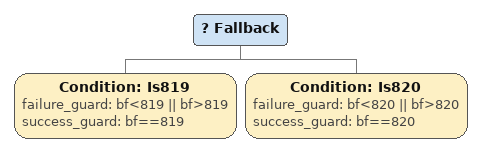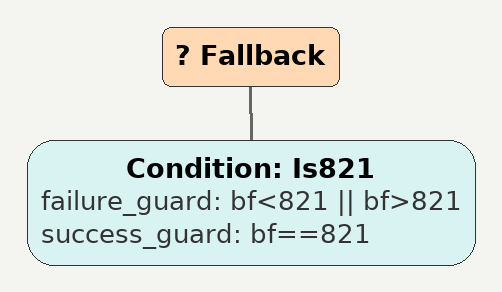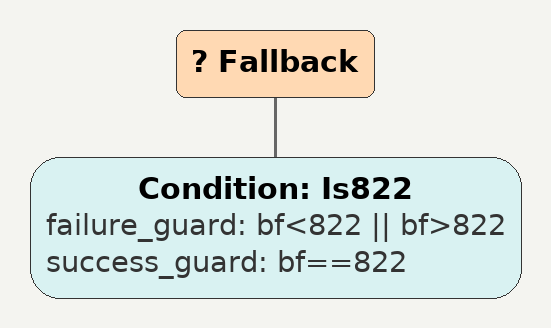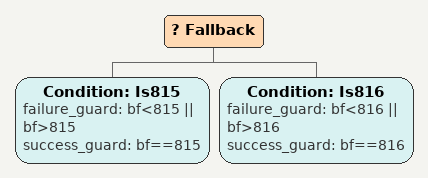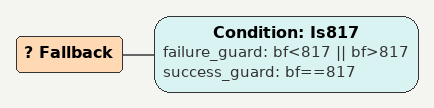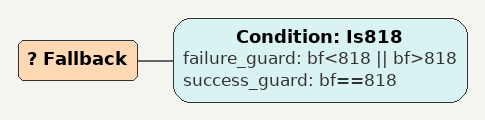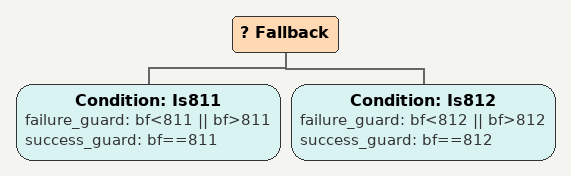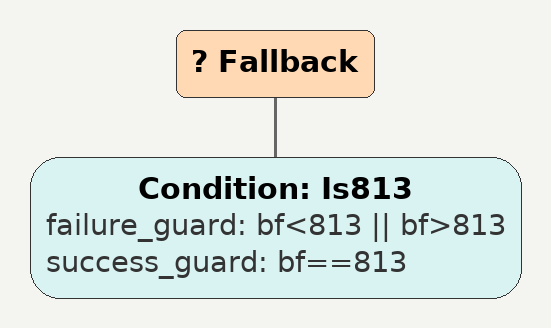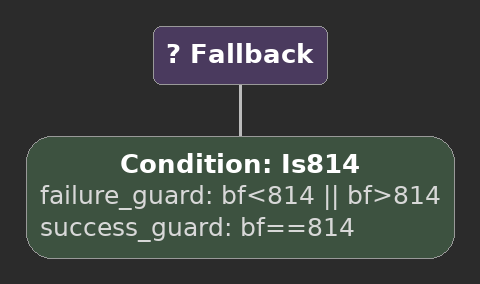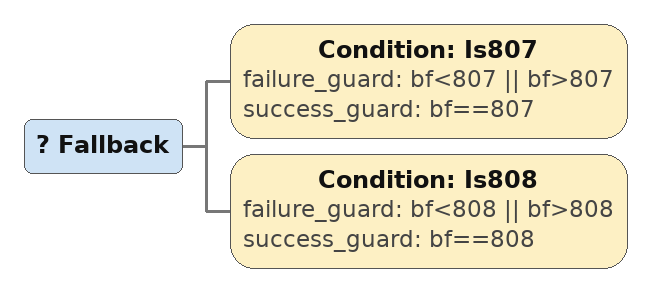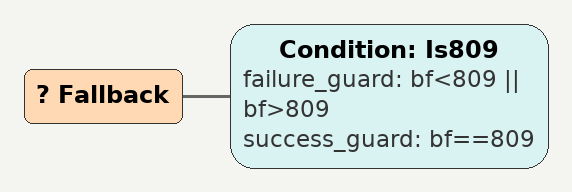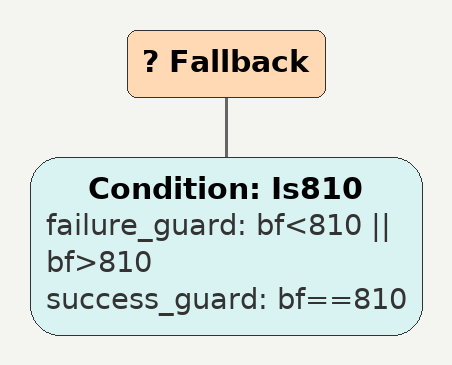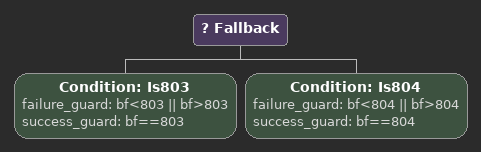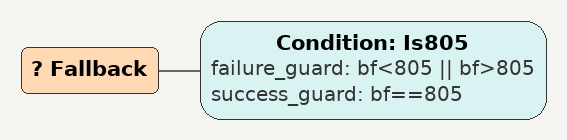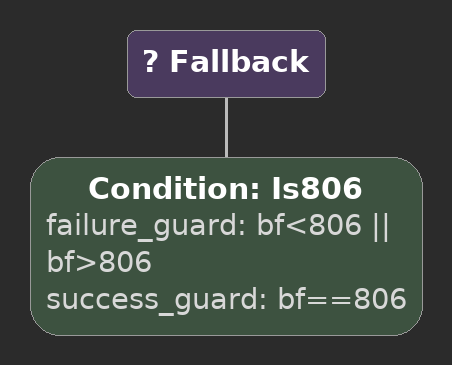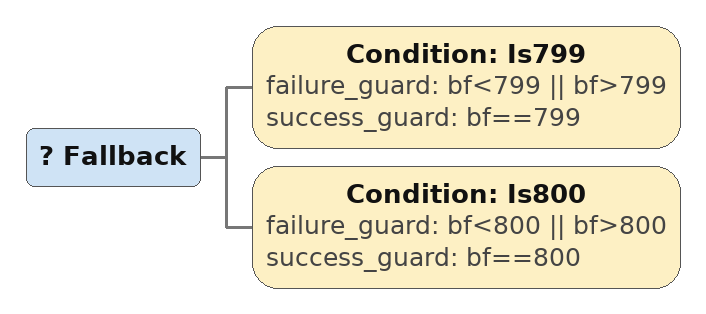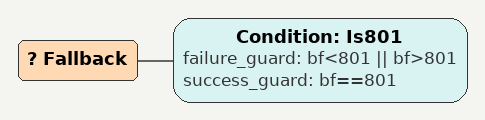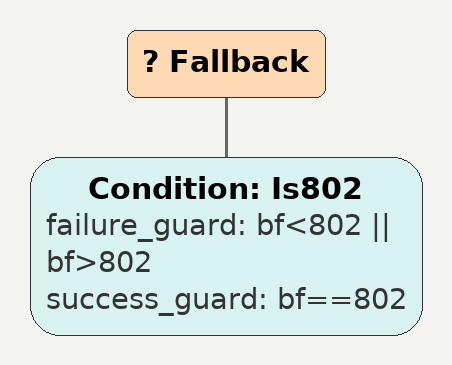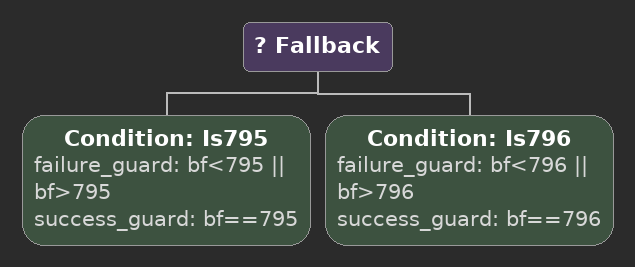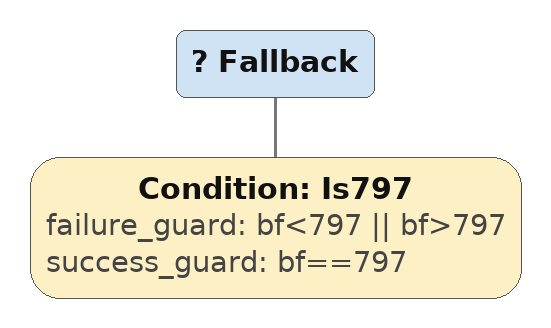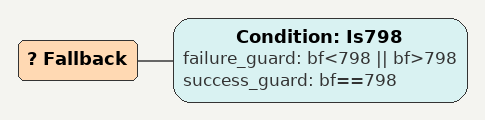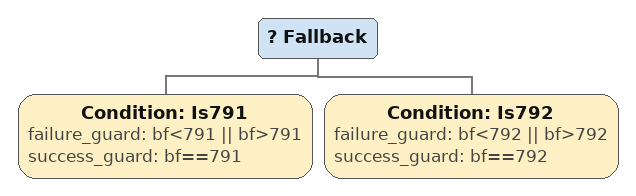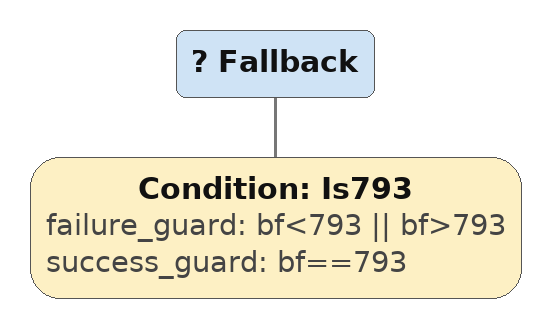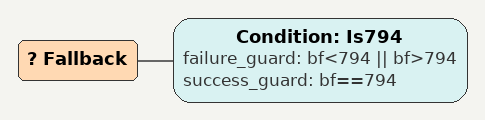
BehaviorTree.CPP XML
<Fallback>
    <Condition ID="Is819" failure_guard="bf&lt;819 || bf>819" success_guard="bf==819"/>
    <Condition ID="Is820" failure_guard="bf&lt;820 || bf>820" success_guard="bf==820"/>
        sequence818
        sequence
        children {
        } end_children
    } end_composite
</Fallback>

<Fallback>
    <Condition ID="Is821" failure_guard="bf&lt;821 || bf>821" success_guard="bf==821"/>
        sequence818
        sequence
        children {
        } end_children
    } end_composite
</Fallback>

<Fallback>
    <Condition ID="Is822" failure_guard="bf&lt;822 || bf>822" success_guard="bf==822"/>
        sequence818
        sequence
        children {
        } end_children
    } end_composite
</Fallback>

<Fallback>
    <Condition ID="Is815" failure_guard="bf&lt;815 || bf>815" success_guard="bf==815"/>
    <Condition ID="Is816" failure_guard="bf&lt;816 || bf>816" success_guard="bf==816"/>
        sequence814
        sequence
        children {
        } end_children
    } end_composite
</Fallback>

<Fallback>
    <Condition ID="Is817" failure_guard="bf&lt;817 || bf>817" success_guard="bf==817"/>
        sequence814
        sequence
        children {
        } end_children
    } end_composite
</Fallback>

<Fallback>
    <Condition ID="Is818" failure_guard="bf&lt;818 || bf>818" success_guard="bf==818"/>
        sequence814
        sequence
        children {
        } end_children
    } end_composite
</Fallback>

<Fallback>
    <Condition ID="Is811" failure_guard="bf&lt;811 || bf>811" success_guard="bf==811"/>
    <Condition ID="Is812" failure_guard="bf&lt;812 || bf>812" success_guard="bf==812"/>
        sequence810
        sequence
        children {
        } end_children
    } end_composite
</Fallback>

<Fallback>
    <Condition ID="Is813" failure_guard="bf&lt;813 || bf>813" success_guard="bf==813"/>
        sequence810
        sequence
        children {
        } end_children
    } end_composite
</Fallback>

<Fallback>
    <Condition ID="Is814" failure_guard="bf&lt;814 || bf>814" success_guard="bf==814"/>
        sequence810
        sequence
        children {
        } end_children
    } end_composite
</Fallback>

<Fallback>
    <Condition ID="Is807" failure_guard="bf&lt;807 || bf>807" success_guard="bf==807"/>
    <Condition ID="Is808" failure_guard="bf&lt;808 || bf>808" success_guard="bf==808"/>
        sequence806
        sequence
        children {
        } end_children
    } end_composite
</Fallback>

<Fallback>
    <Condition ID="Is809" failure_guard="bf&lt;809 || bf>809" success_guard="bf==809"/>
        sequence806
        sequence
        children {
        } end_children
    } end_composite
</Fallback>

<Fallback>
    <Condition ID="Is810" failure_guard="bf&lt;810 || bf>810" success_guard="bf==810"/>
        sequence806
        sequence
        children {
        } end_children
    } end_composite
</Fallback>

<Fallback>
    <Condition ID="Is803" failure_guard="bf&lt;803 || bf>803" success_guard="bf==803"/>
    <Condition ID="Is804" failure_guard="bf&lt;804 || bf>804" success_guard="bf==804"/>
        sequence802
        sequence
        children {
        } end_children
    } end_composite
</Fallback>

<Fallback>
    <Condition ID="Is805" failure_guard="bf&lt;805 || bf>805" success_guard="bf==805"/>
        sequence802
        sequence
        children {
        } end_children
    } end_composite
</Fallback>

<Fallback>
    <Condition ID="Is806" failure_guard="bf&lt;806 || bf>806" success_guard="bf==806"/>
        sequence802
        sequence
        children {
        } end_children
    } end_composite
</Fallback>

<Fallback>
    <Condition ID="Is799" failure_guard="bf&lt;799 || bf>799" success_guard="bf==799"/>
    <Condition ID="Is800" failure_guard="bf&lt;800 || bf>800" success_guard="bf==800"/>
        sequence798
        sequence
        children {
        } end_children
    } end_composite
</Fallback>

<Fallback>
    <Condition ID="Is801" failure_guard="bf&lt;801 || bf>801" success_guard="bf==801"/>
        sequence798
        sequence
        children {
        } end_children
    } end_composite
</Fallback>

<Fallback>
    <Condition ID="Is802" failure_guard="bf&lt;802 || bf>802" success_guard="bf==802"/>
        sequence798
        sequence
        children {
        } end_children
    } end_composite
</Fallback>

<Fallback>
    <Condition ID="Is795" failure_guard="bf&lt;795 || bf>795" success_guard="bf==795"/>
    <Condition ID="Is796" failure_guard="bf&lt;796 || bf>796" success_guard="bf==796"/>
        sequence794
        sequence
        children {
        } end_children
    } end_composite
</Fallback>

<Fallback>
    <Condition ID="Is797" failure_guard="bf&lt;797 || bf>797" success_guard="bf==797"/>
        sequence794
        sequence
        children {
        } end_children
    } end_composite
</Fallback>

<Fallback>
    <Condition ID="Is798" failure_guard="bf&lt;798 || bf>798" success_guard="bf==798"/>
        sequence794
        sequence
        children {
        } end_children
    } end_composite
</Fallback>

<Fallback>
    <Condition ID="Is791" failure_guard="bf&lt;791 || bf>791" success_guard="bf==791"/>
    <Condition ID="Is792" failure_guard="bf&lt;792 || bf>792" success_guard="bf==792"/>
        sequence790
        sequence
        children {
        } end_children
    } end_composite
</Fallback>

<Fallback>
    <Condition ID="Is793" failure_guard="bf&lt;793 || bf>793" success_guard="bf==793"/>
        sequence790
        sequence
        children {
        } end_children
    } end_composite
</Fallback>

<Fallback>
    <Condition ID="Is794" failure_guard="bf&lt;794 || bf>794" success_guard="bf==794"/>
        sequence790
        sequence
        children {
        } end_children
    } end_composite
</Fallback>
